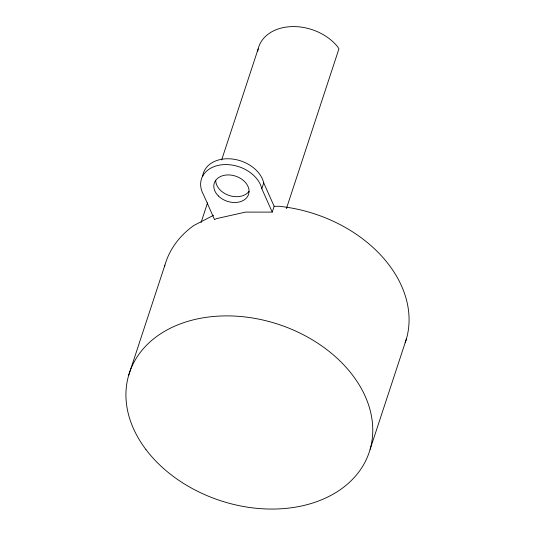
<?xml version="1.0" encoding="UTF-8"?>
<svg xmlns="http://www.w3.org/2000/svg" width="535" height="535" viewBox="0 0 535 535"><rect width="100%" height="100%" fill="white"/><g stroke="black" fill="none" stroke-linecap="round" stroke-linejoin="round"><path stroke-width="0.8" d="M128.587 375.61L164.887 265.193M201.04 222.627L207.56 202.792M221.644 159.952L258.164 48.879M261.816 188.728A31.572 23.206 18.2 0 0 221.945 164.773A31.572 23.206 18.2 0 0 203.628 194.954L214.542 219.624L216.401 218.661L245.465 212.114L272.228 212.101L261.816 188.728L263.728 182.916A31.572 23.206 18.2 0 0 231.775 158.962A31.572 23.206 18.2 0 0 202.631 176.644M272.228 212.101L274.141 206.289L263.728 182.916M286.379 208.69L338.936 48.839L337.739 46.879A45.1 33.15 18.2 0 0 290.619 26.656A45.1 33.15 18.2 0 0 257.716 51.206M370.113 449.34L406.413 338.922M213.532 215.317L193.817 225.496A126.287 92.809 18.2 0 0 164.466 266.744M274.141 206.289L279.016 206.283A126.287 92.809 18.2 0 1 405.196 342.761M249.049 191.329A18.043 13.261 18.2 0 1 229.207 195.502A18.043 13.261 18.2 0 1 215.719 180.369M145.935 449.534A126.287 92.809 18.2 0 0 359.4 471.188A126.287 92.809 18.2 0 0 242.716 316.7A126.287 92.809 18.2 0 0 145.935 449.534M218.32 195.91A18.043 13.261 18.2 0 0 248.2 195.328A18.043 13.261 18.2 0 0 227.796 174.925A18.043 13.261 18.2 0 0 218.32 195.91"/></g></svg>
